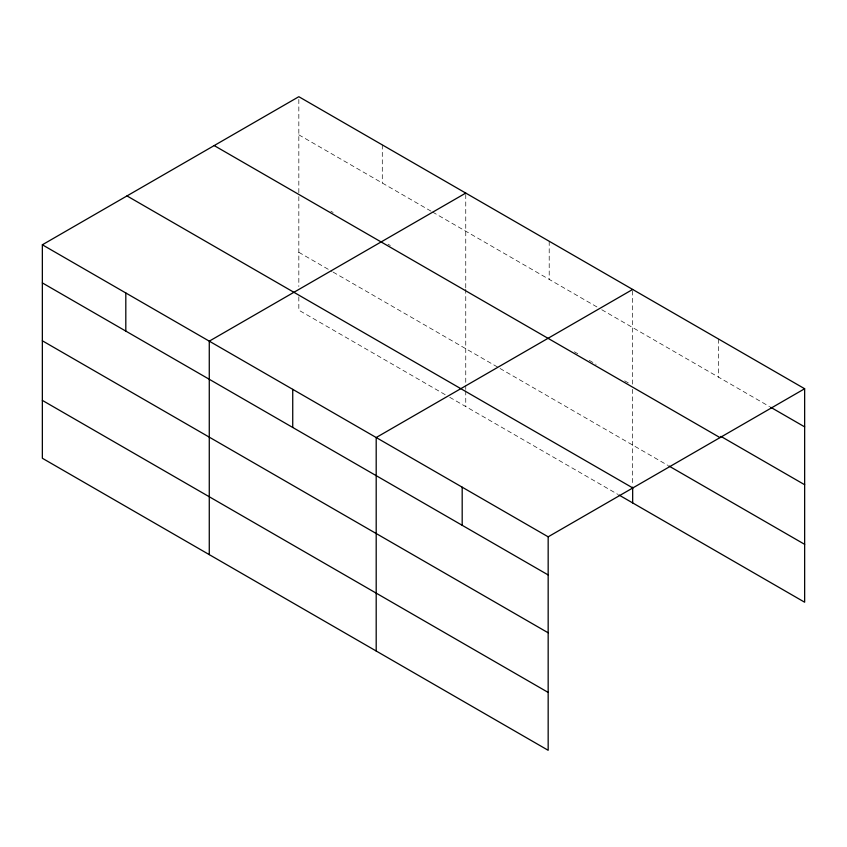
<?xml version="1.0" encoding="UTF-8"?>
<svg xmlns="http://www.w3.org/2000/svg" width="847" height="847" viewBox="0 0 847 847"><rect width="100%" height="100%" fill="white"/><g stroke="black" fill="none" stroke-linecap="round" stroke-linejoin="round"><path stroke-width="0.64" stroke-dasharray="4.24 3.18" d="M298.832 192.703L298.832 96.706M465.755 287.758L465.755 193.084M632.667 384.125L632.667 289.452M298.832 134.832L431.451 211.401M432.595 212.057L597.23 307.112M601.804 309.748L769.574 406.613M330.838 211.178L333.125 212.502M388.011 244.18L390.298 245.503M574.361 351.78L577.792 353.76M589.226 360.356L596.087 364.316M624.663 380.822L629.236 383.458M298.832 252.311L331.982 271.453M333.125 272.12L498.904 367.831M500.048 368.487L667.743 465.31M445.173 394.67L298.832 310.182L298.832 294.396M449.746 397.307L617.812 494.341M718.658 339.096L718.658 377.222M632.667 389.324L632.667 484.516M549.205 241.268L549.205 279.394M465.755 289.071L465.755 384.199M465.755 385.512L465.755 389.451M465.755 390.774L465.755 406.549M382.293 144.89L382.293 183.016M298.832 196.589L298.832 286.508"/><path stroke-width="1.27" d="M548.168 632.804L548.168 536.818L42.35 244.783L42.35 458.259L548.168 750.294L548.168 632.804L42.35 340.78M618.956 494.997L804.65 602.217L804.65 388.741L298.832 96.706L42.35 244.783M465.755 193.084L209.273 341.161L209.273 554.626M632.667 289.452L376.195 437.528L376.195 651.004M548.168 536.818L804.65 388.741M770.706 407.269L804.65 426.867M720.924 436.396L804.65 484.728M214.196 145.578L720.014 437.613M668.876 465.966L804.65 544.346M126.986 195.922L632.804 487.957M42.35 282.909L548.168 574.944M42.35 400.387L548.168 692.423M632.667 487.141L632.667 502.927M462.187 487.173L462.187 525.299M292.734 389.345L292.734 427.47M125.811 292.967L125.811 331.092"/></g></svg>
